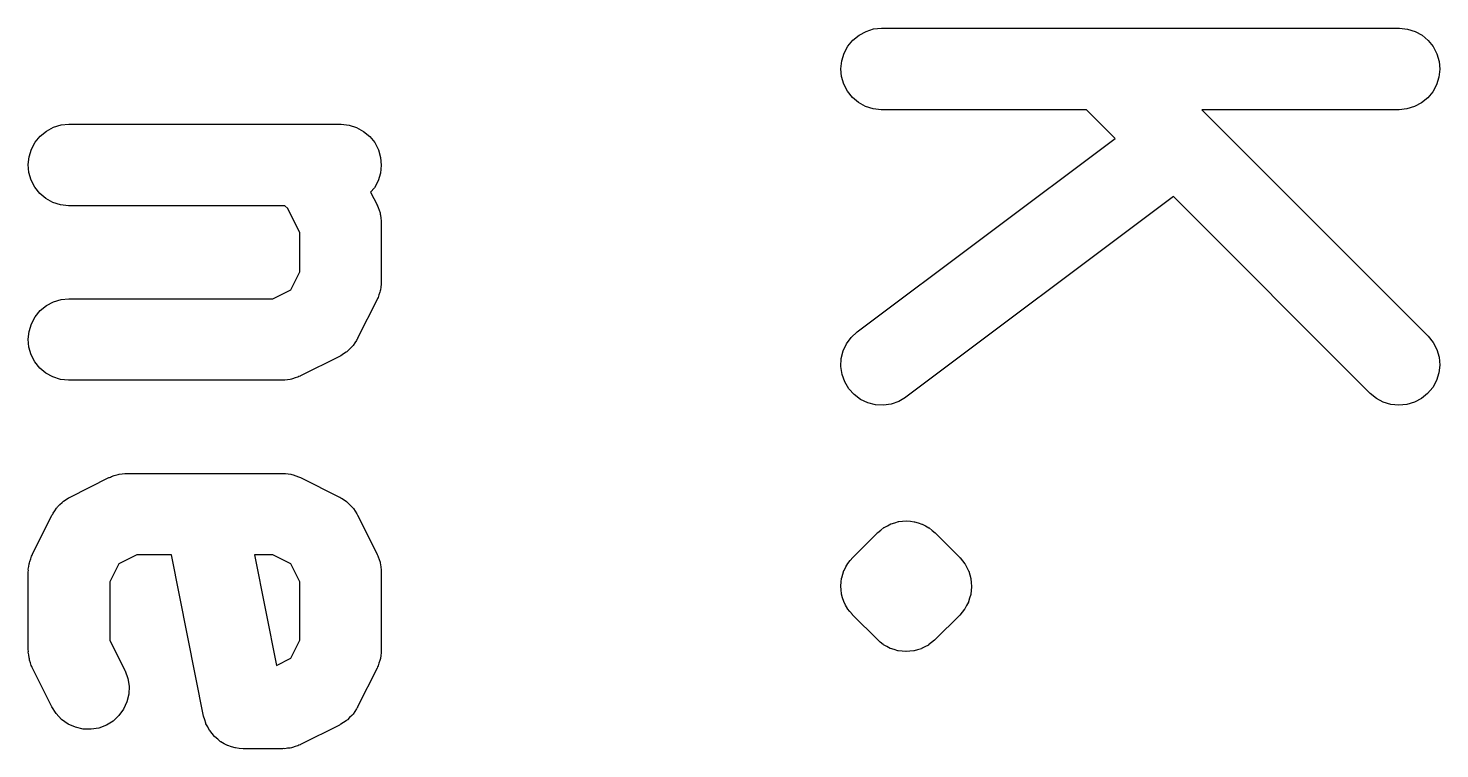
# Model space of a CAD drawing. Header units: millimetres. Extents: x 17 to 402, y -127 to -24.
# Drawn here: x 24.57 to 29.77, y -78.65 to -76 of the extents above; entities that cross this region are included whole.
import ezdxf

# ---------------------------------------------------------------- set-up
doc = ezdxf.new("R2010")
doc.units = ezdxf.units.MM
doc.header["$LTSCALE"] = 25.4
doc.layers.add('BLACK', color=7, linetype='CONTINUOUS')

msp = doc.modelspace()

# ---------------------------------------------------------------- linework, layer by layer
at = {"layer": 'BLACK', "linetype": 'Continuous'}
for p, q in [((27.6075, -76.0392), (27.6301, -76.0207)), ((27.6301, -76.0207), (27.656, -76.007)), ((27.656, -76.007), (27.684, -75.9983)), ((27.684, -75.9983), (27.7132, -75.9955)), ((27.7132, -75.9955), (29.6182, -75.9955)), ((29.6182, -75.9955), (29.6202, -75.9955)), ((29.6202, -75.9955), (29.6494, -75.9988)), ((29.6494, -75.9988), (29.6774, -76.0077)), ((29.6774, -76.0077), (29.703, -76.0217)), ((29.703, -76.0217), (29.7254, -76.0407)), ((27.575, -76.0875), (27.589, -76.0616)), ((27.589, -76.0616), (27.6075, -76.0392)), ((29.7254, -76.0407), (29.7437, -76.0633)), ((29.7437, -76.0633), (29.7574, -76.0893)), ((27.5633, -76.1446), (27.5664, -76.1154)), ((27.5664, -76.1154), (27.575, -76.0875)), ((29.7574, -76.0893), (29.7655, -76.1175)), ((29.7655, -76.1175), (29.7683, -76.1467)), ((27.5659, -76.1736), (27.5633, -76.1446)), ((27.5742, -76.2018), (27.5659, -76.1736)), ((29.7652, -76.1756), (29.7566, -76.2038)), ((29.7683, -76.1467), (29.7652, -76.1756)), ((27.5877, -76.2277), (27.5742, -76.2018)), ((27.606, -76.2505), (27.5877, -76.2277)), ((29.7426, -76.2295), (29.7238, -76.2521)), ((29.7566, -76.2038), (29.7426, -76.2295)), ((27.6283, -76.2693), (27.606, -76.2505)), ((27.6543, -76.2836), (27.6283, -76.2693)), ((27.6819, -76.2922), (27.6543, -76.2836)), ((29.6753, -76.2843), (29.6474, -76.2927)), ((29.7012, -76.2706), (29.6753, -76.2843)), ((29.7238, -76.2521), (29.7012, -76.2706)), ((27.7111, -76.2955), (27.6819, -76.2922)), ((27.7132, -76.2955), (27.7111, -76.2955)), ((28.4676, -76.2955), (27.7132, -76.2955)), ((28.5735, -76.4014), (28.4676, -76.2955)), ((29.6182, -76.2955), (28.8917, -76.2955)), ((28.8917, -76.2955), (29.7244, -77.1281)), ((29.6474, -76.2927), (29.6182, -76.2955)), ((24.5971, -76.4151), (24.6157, -76.3928)), ((24.6157, -76.3928), (24.6384, -76.3742)), ((24.6384, -76.3742), (24.6643, -76.3605)), ((24.6643, -76.3605), (24.6923, -76.3519)), ((24.6923, -76.3519), (24.7214, -76.3491)), ((24.7214, -76.3491), (25.7213, -76.3491)), ((25.7213, -76.3491), (25.7236, -76.3491)), ((25.7236, -76.3491), (25.7526, -76.3524)), ((25.7526, -76.3524), (25.7805, -76.3613)), ((25.7805, -76.3613), (25.8061, -76.3753)), ((25.8061, -76.3753), (25.8285, -76.3941)), ((24.5745, -76.469), (24.5832, -76.441)), ((24.5832, -76.441), (24.5971, -76.4151)), ((25.8285, -76.3941), (25.847, -76.4169)), ((25.847, -76.4169), (25.8605, -76.4428)), ((25.8605, -76.4428), (25.8689, -76.471)), ((27.6233, -77.1141), (28.5735, -76.4014)), ((24.5714, -76.4979), (24.5745, -76.469)), ((25.8689, -76.471), (25.8714, -76.5002)), ((24.5741, -76.5272), (24.5714, -76.4979)), ((24.5823, -76.5553), (24.5741, -76.5272)), ((25.8684, -76.5292), (25.8597, -76.5571)), ((25.8714, -76.5002), (25.8684, -76.5292)), ((24.5959, -76.5813), (24.5823, -76.5553)), ((24.6143, -76.6041), (24.5959, -76.5813)), ((25.8458, -76.583), (25.8321, -76.5995)), ((25.8321, -76.5995), (25.8557, -76.6463)), ((25.8597, -76.5571), (25.8458, -76.583)), ((24.6367, -76.6229), (24.6143, -76.6041)), ((24.6623, -76.6369), (24.6367, -76.6229)), ((24.6902, -76.6458), (24.6623, -76.6369)), ((24.7193, -76.6491), (24.6902, -76.6458)), ((24.7214, -76.6491), (24.7193, -76.6491)), ((25.5163, -76.6491), (24.7214, -76.6491)), ((25.5267, -76.6595), (25.5163, -76.6491)), ((25.8557, -76.6463), (25.8564, -76.6483)), ((25.8564, -76.6483), (25.858, -76.6524)), ((25.858, -76.6524), (25.86, -76.6562)), ((28.7876, -76.6158), (27.8031, -77.3542)), ((29.5123, -77.3402), (28.7876, -76.6158)), ((25.5714, -76.7489), (25.5267, -76.6595)), ((25.86, -76.6562), (25.863, -76.6661)), ((25.863, -76.6661), (25.8666, -76.6757)), ((25.8666, -76.6757), (25.8674, -76.6801)), ((25.8674, -76.6801), (25.8686, -76.6844)), ((25.8686, -76.6844), (25.8696, -76.6945)), ((25.8696, -76.6945), (25.8712, -76.7047)), ((25.8712, -76.7047), (25.8709, -76.709)), ((25.5714, -76.8922), (25.5714, -76.7489)), ((25.8709, -76.709), (25.8714, -76.7133)), ((25.8714, -76.7133), (25.8714, -76.9277)), ((25.5382, -76.9587), (25.5714, -76.8922)), ((25.4716, -76.992), (25.5382, -76.9587)), ((25.8669, -76.963), (25.8661, -76.9673)), ((25.8681, -76.959), (25.8669, -76.963)), ((25.8694, -76.9488), (25.8681, -76.959)), ((25.8709, -76.9386), (25.8694, -76.9488)), ((25.8714, -76.9297), (25.8709, -76.9341)), ((25.8709, -76.9341), (25.8709, -76.9386)), ((25.8714, -76.9277), (25.8714, -76.9297)), ((24.6157, -77.0354), (24.6384, -77.0171)), ((24.6384, -77.0171), (24.6643, -77.0034)), ((24.6643, -77.0034), (24.6923, -76.9948)), ((24.6923, -76.9948), (24.7214, -76.992)), ((24.7214, -76.992), (25.4716, -76.992)), ((25.8557, -76.9948), (25.784, -77.1375)), ((25.8572, -76.9907), (25.8557, -76.9948)), ((25.8592, -76.9869), (25.8572, -76.9907)), ((25.8623, -76.977), (25.8592, -76.9869)), ((25.8661, -76.9673), (25.8623, -76.977)), ((24.5832, -77.0839), (24.5971, -77.058)), ((24.5971, -77.058), (24.6157, -77.0354)), ((24.5714, -77.1408), (24.5745, -77.1119)), ((24.5745, -77.1119), (24.5832, -77.0839)), ((27.6017, -77.134), (27.6233, -77.1141)), ((24.5741, -77.17), (24.5714, -77.1408)), ((24.5823, -77.1982), (24.5741, -77.17)), ((25.7632, -77.169), (25.7548, -77.1769)), ((25.765, -77.1665), (25.7632, -77.169)), ((25.7673, -77.1639), (25.765, -77.1665)), ((25.7734, -77.1545), (25.7673, -77.1639)), ((25.7802, -77.1451), (25.7734, -77.1545)), ((25.7815, -77.1421), (25.7802, -77.1451)), ((25.7833, -77.1395), (25.7815, -77.1421)), ((25.784, -77.1375), (25.7833, -77.1395)), ((27.572, -77.184), (27.5844, -77.1576)), ((27.5844, -77.1576), (27.6017, -77.134)), ((29.7244, -77.1281), (29.7259, -77.1296)), ((29.7259, -77.1296), (29.7439, -77.1525)), ((29.7439, -77.1525), (29.7574, -77.1784)), ((24.5959, -77.2241), (24.5823, -77.1982)), ((24.6143, -77.247), (24.5959, -77.2241)), ((25.717, -77.2048), (25.5742, -77.2762)), ((25.7198, -77.203), (25.717, -77.2048)), ((25.7228, -77.2018), (25.7198, -77.203)), ((25.7322, -77.1952), (25.7228, -77.2018)), ((25.7419, -77.1891), (25.7322, -77.1952)), ((25.7442, -77.1868), (25.7419, -77.1891)), ((25.747, -77.185), (25.7442, -77.1868)), ((25.7548, -77.1769), (25.747, -77.185)), ((27.5633, -77.2417), (27.5648, -77.2124)), ((27.5648, -77.2124), (27.572, -77.184)), ((29.7574, -77.1784), (29.7658, -77.2066)), ((29.7658, -77.2066), (29.7683, -77.2358)), ((24.6367, -77.2658), (24.6143, -77.247)), ((24.6623, -77.2798), (24.6367, -77.2658)), ((25.5725, -77.277), (25.5681, -77.2785)), ((25.5742, -77.2762), (25.5725, -77.277)), ((27.5676, -77.2706), (27.5633, -77.2417)), ((27.5775, -77.2983), (27.5676, -77.2706)), ((29.765, -77.2648), (29.7564, -77.2927)), ((29.7683, -77.2358), (29.765, -77.2648)), ((24.6902, -77.2886), (24.6623, -77.2798)), ((24.7193, -77.2919), (24.6902, -77.2886)), ((24.7214, -77.2919), (24.7193, -77.2919)), ((25.5072, -77.2919), (24.7214, -77.2919)), ((25.5115, -77.2914), (25.5072, -77.2919)), ((25.5158, -77.2917), (25.5115, -77.2914)), ((25.526, -77.2902), (25.5158, -77.2917)), ((25.5364, -77.2892), (25.526, -77.2902)), ((25.5405, -77.2879), (25.5364, -77.2892)), ((25.5448, -77.2871), (25.5405, -77.2879)), ((25.5544, -77.2836), (25.5448, -77.2871)), ((25.5643, -77.2808), (25.5544, -77.2836)), ((25.5681, -77.2785), (25.5643, -77.2808)), ((27.5925, -77.3232), (27.5775, -77.2983)), ((27.6121, -77.345), (27.5925, -77.3232)), ((29.7424, -77.3184), (29.7236, -77.341)), ((29.7564, -77.2927), (29.7424, -77.3184)), ((27.6357, -77.3626), (27.6121, -77.345)), ((27.6621, -77.3753), (27.6357, -77.3626)), ((27.6906, -77.3824), (27.6621, -77.3753)), ((27.7487, -77.3798), (27.7198, -77.3839)), ((27.7764, -77.3702), (27.7487, -77.3798)), ((27.8016, -77.3554), (27.7764, -77.3702)), ((27.8031, -77.3542), (27.8016, -77.3554)), ((29.5349, -77.3587), (29.5123, -77.3402)), ((29.5605, -77.3727), (29.5349, -77.3587)), ((29.5885, -77.3811), (29.5605, -77.3727)), ((29.6177, -77.3841), (29.5885, -77.3811)), ((29.6748, -77.373), (29.6469, -77.3814)), ((29.7007, -77.3593), (29.6748, -77.373)), ((29.7236, -77.341), (29.7007, -77.3593)), ((27.7198, -77.3839), (27.6906, -77.3824)), ((29.6469, -77.3814), (29.6177, -77.3841)), ((24.8884, -77.6432), (24.898, -77.6397)), ((24.898, -77.6397), (24.9024, -77.6389)), ((24.9024, -77.6389), (24.9066, -77.6376)), ((24.9066, -77.6376), (24.9168, -77.6366)), ((24.9168, -77.6366), (24.9269, -77.6351)), ((24.9269, -77.6351), (24.9313, -77.6354)), ((24.9313, -77.6354), (24.9357, -77.6348)), ((24.9357, -77.6348), (25.5072, -77.6348)), ((25.5072, -77.6348), (25.5092, -77.6348)), ((25.5092, -77.6348), (25.5135, -77.6354)), ((25.5135, -77.6354), (25.5181, -77.6351)), ((25.5181, -77.6351), (25.528, -77.6369)), ((25.528, -77.6369), (25.5384, -77.6381)), ((25.5384, -77.6381), (25.5425, -77.6394)), ((25.5425, -77.6394), (25.5468, -77.6402)), ((25.5468, -77.6402), (25.5565, -77.6437)), ((24.7258, -77.722), (24.8686, -77.6506)), ((24.8686, -77.6506), (24.8705, -77.6498)), ((24.8705, -77.6498), (24.8747, -77.6483)), ((24.8747, -77.6483), (24.8786, -77.646)), ((24.8786, -77.646), (24.8884, -77.6432)), ((25.5565, -77.6437), (25.5661, -77.647)), ((25.5661, -77.647), (25.5702, -77.6491)), ((25.5702, -77.6491), (25.5742, -77.6506)), ((25.5742, -77.6506), (25.717, -77.722)), ((24.688, -77.7499), (24.696, -77.7418)), ((24.696, -77.7418), (24.6986, -77.74)), ((24.6986, -77.74), (24.701, -77.7377)), ((24.701, -77.7377), (24.7107, -77.7316)), ((24.7107, -77.7316), (24.7201, -77.725)), ((24.7201, -77.725), (24.723, -77.7237)), ((24.723, -77.7237), (24.7258, -77.722)), ((25.717, -77.722), (25.719, -77.723)), ((25.719, -77.723), (25.7216, -77.7248)), ((25.7216, -77.7248), (25.7246, -77.726)), ((25.7246, -77.726), (25.734, -77.7326)), ((25.734, -77.7326), (25.7434, -77.739)), ((25.7434, -77.739), (25.7459, -77.7413)), ((25.7459, -77.7413), (25.7485, -77.7431)), ((25.7485, -77.7431), (25.7564, -77.7514)), ((24.5873, -77.932), (24.6587, -77.7893)), ((24.6587, -77.7893), (24.6596, -77.7872)), ((24.6596, -77.7872), (24.6614, -77.7847)), ((24.6614, -77.7847), (24.6627, -77.7817)), ((24.6627, -77.7817), (24.6694, -77.7723)), ((24.6694, -77.7723), (24.6756, -77.7629)), ((24.6756, -77.7629), (24.6778, -77.7603)), ((24.6778, -77.7603), (24.6797, -77.7578)), ((24.6797, -77.7578), (24.688, -77.7499)), ((25.7564, -77.7514), (25.7645, -77.7593)), ((25.7645, -77.7593), (25.7663, -77.7621)), ((25.7663, -77.7621), (25.7686, -77.7644)), ((25.7686, -77.7644), (25.7747, -77.774)), ((25.7747, -77.774), (25.7813, -77.7834)), ((25.7813, -77.7834), (25.7825, -77.7865)), ((25.7825, -77.7865), (25.784, -77.7893)), ((25.784, -77.7893), (25.8557, -77.932)), ((27.6995, -77.8523), (27.7104, -77.8434)), ((27.7104, -77.8434), (27.7213, -77.8347)), ((27.7213, -77.8347), (27.7218, -77.8345)), ((27.7218, -77.8345), (27.7223, -77.834)), ((27.7223, -77.834), (27.7348, -77.8276)), ((27.7348, -77.8276), (27.7472, -77.821)), ((27.7472, -77.821), (27.7477, -77.8208)), ((27.7477, -77.8208), (27.7482, -77.8205)), ((27.7482, -77.8205), (27.7617, -77.8167)), ((27.7617, -77.8167), (27.7754, -77.8126)), ((27.7754, -77.8126), (27.7759, -77.8126)), ((27.7759, -77.8126), (27.7764, -77.8124)), ((27.7764, -77.8124), (27.7904, -77.8111)), ((27.7904, -77.8111), (27.8044, -77.8099)), ((27.8044, -77.8099), (27.8049, -77.8099)), ((27.8049, -77.8099), (27.8054, -77.8099)), ((27.8054, -77.8099), (27.8196, -77.8114)), ((27.8196, -77.8114), (27.8336, -77.8129)), ((27.8336, -77.8129), (27.8341, -77.8129)), ((27.8341, -77.8129), (27.8346, -77.8132)), ((27.8346, -77.8132), (27.8481, -77.8172)), ((27.8481, -77.8172), (27.8615, -77.8213)), ((27.8615, -77.8213), (27.862, -77.8215)), ((27.862, -77.8215), (27.8625, -77.8218)), ((27.8625, -77.8218), (27.875, -77.8286)), ((27.875, -77.8286), (27.8874, -77.8353)), ((27.8874, -77.8353), (27.8877, -77.8355)), ((27.8877, -77.8355), (27.8882, -77.8358)), ((27.8882, -77.8358), (27.8991, -77.8449)), ((27.8991, -77.8449), (27.91, -77.8538)), ((27.6073, -77.9445), (27.6979, -77.8538)), ((27.6979, -77.8538), (27.6987, -77.853)), ((27.6987, -77.853), (27.6995, -77.8523)), ((27.6987, -77.853), (27.6987, -77.853)), ((27.6987, -77.853), (27.6987, -77.853)), ((27.91, -77.8538), (28.0007, -77.9445)), ((24.5768, -77.9595), (24.5805, -77.9498)), ((24.5805, -77.9498), (24.5836, -77.9399)), ((24.5836, -77.9399), (24.5857, -77.9361)), ((24.5857, -77.9361), (24.5873, -77.932)), ((24.9711, -77.9348), (24.9046, -77.9681)), ((25.0985, -77.9348), (24.9711, -77.9348)), ((25.2172, -78.5284), (25.0985, -77.9348)), ((25.4043, -77.9348), (25.4859, -78.342)), ((25.4716, -77.9348), (25.4043, -77.9348)), ((25.5382, -77.9681), (25.4716, -77.9348)), ((25.8557, -77.932), (25.8564, -77.9338)), ((25.8564, -77.9338), (25.858, -77.9381)), ((25.858, -77.9381), (25.86, -77.9419)), ((25.86, -77.9419), (25.863, -77.9518)), ((25.863, -77.9518), (25.8666, -77.9615)), ((27.5981, -77.9554), (27.6073, -77.9445)), ((28.0007, -77.9445), (28.0015, -77.9452)), ((28.0015, -77.9452), (28.0015, -77.9452)), ((28.0015, -77.9452), (28.0015, -77.9452)), ((28.0015, -77.9452), (28.0017, -77.9455)), ((28.0017, -77.9455), (28.0017, -77.9457)), ((28.0017, -77.9457), (28.0017, -77.9457)), ((28.0017, -77.9457), (28.0022, -77.946)), ((28.0022, -77.946), (28.0111, -77.9569)), ((24.5714, -77.9991), (24.5715, -77.9971)), ((24.5714, -78.2848), (24.5714, -77.9991)), ((24.5715, -77.9971), (24.5719, -77.9927)), ((24.5718, -77.9882), (24.5736, -77.978)), ((24.5719, -77.9927), (24.5718, -77.9882)), ((24.5736, -77.978), (24.5747, -77.9678)), ((24.5747, -77.9678), (24.576, -77.9638)), ((24.576, -77.9638), (24.5768, -77.9595)), ((24.9046, -77.9681), (24.8714, -78.0346)), ((25.5714, -78.0346), (25.5382, -77.9681)), ((25.8666, -77.9615), (25.8674, -77.9658)), ((25.8674, -77.9658), (25.8686, -77.9699)), ((25.8686, -77.9699), (25.8696, -77.9803)), ((25.8696, -77.9803), (25.8712, -77.9902)), ((25.8712, -77.9902), (25.8709, -77.9948)), ((25.8709, -77.9948), (25.8714, -77.9991)), ((25.8714, -77.9991), (25.8714, -78.2848)), ((27.5707, -78.0064), (27.5747, -77.993)), ((27.5747, -77.9927), (27.575, -77.9925)), ((27.5747, -77.993), (27.5747, -77.9927)), ((27.575, -77.9922), (27.5753, -77.992)), ((27.575, -77.9925), (27.575, -77.9922)), ((27.5753, -77.992), (27.5819, -77.9795)), ((27.5819, -77.9795), (27.5885, -77.9671)), ((27.5885, -77.9671), (27.5887, -77.9668)), ((27.5887, -77.9668), (27.589, -77.9666)), ((27.589, -77.9666), (27.5892, -77.9663)), ((27.589, -77.9666), (27.589, -77.9666)), ((27.5892, -77.9663), (27.5981, -77.9554)), ((28.0111, -77.9569), (28.0198, -77.9681)), ((28.0198, -77.9681), (28.02, -77.9683)), ((28.02, -77.9683), (28.0203, -77.9683)), ((28.0203, -77.9683), (28.0203, -77.9686)), ((28.0203, -77.9686), (28.0205, -77.9689)), ((28.0205, -77.9689), (28.0269, -77.9816)), ((28.0269, -77.9816), (28.0335, -77.994)), ((28.0335, -77.994), (28.0335, -77.9943)), ((28.0335, -77.9943), (28.0337, -77.9943)), ((28.0337, -77.9943), (28.0337, -77.9948)), ((28.0337, -77.9948), (28.034, -77.9948)), ((28.034, -77.9948), (28.0378, -78.0085)), ((24.8714, -78.0346), (24.8714, -78.2495)), ((25.5714, -78.2495), (25.5714, -78.0346)), ((27.5633, -78.0491), (27.5648, -78.0349)), ((27.5633, -78.0494), (27.5633, -78.0491)), ((27.5633, -78.0496), (27.5633, -78.0494)), ((27.5633, -78.0499), (27.5633, -78.0496)), ((27.5633, -78.0501), (27.5633, -78.0499)), ((27.5646, -78.0641), (27.5633, -78.0501)), ((27.5648, -78.0349), (27.5661, -78.0209)), ((27.5661, -78.0209), (27.5664, -78.0207)), ((27.5664, -78.0199), (27.5707, -78.0064)), ((27.5664, -78.0202), (27.5664, -78.0199)), ((27.5664, -78.0204), (27.5664, -78.0202)), ((27.5664, -78.0207), (27.5664, -78.0204)), ((28.0378, -78.0085), (28.0419, -78.0219)), ((28.0419, -78.0219), (28.0419, -78.0222)), ((28.0419, -78.0222), (28.0421, -78.0225)), ((28.0421, -78.0225), (28.0421, -78.0227)), ((28.0421, -78.0227), (28.0421, -78.023)), ((28.0421, -78.023), (28.0434, -78.0369)), ((28.0446, -78.0522), (28.0431, -78.0661)), ((28.0434, -78.0369), (28.0446, -78.0512)), ((28.0446, -78.0512), (28.0446, -78.0514)), ((28.0446, -78.0514), (28.0446, -78.0517)), ((28.0446, -78.0517), (28.0446, -78.0519)), ((28.0446, -78.0519), (28.0446, -78.0522)), ((27.5659, -78.0781), (27.5646, -78.0641)), ((27.5659, -78.0783), (27.5659, -78.0781)), ((27.5659, -78.0786), (27.5659, -78.0783)), ((27.5659, -78.0788), (27.5659, -78.0786)), ((27.5659, -78.0791), (27.5659, -78.0788)), ((27.5699, -78.0926), (27.5659, -78.0791)), ((27.574, -78.1063), (27.5699, -78.0926)), ((27.5699, -78.0926), (27.5699, -78.0926)), ((27.574, -78.1065), (27.574, -78.1063)), ((27.5742, -78.1068), (27.574, -78.1065)), ((27.5742, -78.107), (27.5742, -78.1068)), ((27.5742, -78.1073), (27.5742, -78.107)), ((27.5808, -78.1197), (27.5742, -78.1073)), ((28.033, -78.1088), (28.0327, -78.1088)), ((28.0327, -78.1088), (28.0327, -78.1091)), ((28.0332, -78.1083), (28.033, -78.1086)), ((28.033, -78.1086), (28.033, -78.1088)), ((28.0373, -78.0946), (28.0332, -78.1083)), ((28.0413, -78.0811), (28.0373, -78.0946)), ((28.0416, -78.0809), (28.0413, -78.0811)), ((28.0431, -78.0661), (28.0416, -78.0801)), ((28.0416, -78.0801), (28.0416, -78.0804)), ((28.0416, -78.0804), (28.0416, -78.0806)), ((28.0416, -78.0806), (28.0416, -78.0809)), ((27.5874, -78.1322), (27.5808, -78.1197)), ((27.5877, -78.1324), (27.5874, -78.1322)), ((27.5877, -78.1327), (27.5877, -78.1324)), ((27.588, -78.1329), (27.5877, -78.1327)), ((27.588, -78.1332), (27.588, -78.1329)), ((27.5968, -78.1441), (27.588, -78.1332)), ((27.6057, -78.155), (27.5968, -78.1441)), ((27.606, -78.1555), (27.6057, -78.155)), ((27.6065, -78.1558), (27.606, -78.1555)), ((27.606, -78.1555), (27.606, -78.1555)), ((27.606, -78.1555), (27.606, -78.1555)), ((27.6073, -78.1566), (27.6065, -78.1558)), ((27.6065, -78.1558), (27.6065, -78.1558)), ((27.6065, -78.1558), (27.6065, -78.1558)), ((27.6979, -78.2472), (27.6073, -78.1566)), ((28.0007, -78.1566), (27.91, -78.2472)), ((28.0096, -78.1459), (28.0007, -78.1566)), ((28.0187, -78.135), (28.0096, -78.1459)), ((28.019, -78.1345), (28.0187, -78.1347)), ((28.0187, -78.1347), (28.0187, -78.135)), ((28.0192, -78.1342), (28.019, -78.1345)), ((28.0259, -78.1218), (28.0192, -78.134)), ((28.0192, -78.134), (28.0192, -78.1342)), ((28.0327, -78.1091), (28.0259, -78.1218)), ((24.8714, -78.2495), (24.927, -78.3605)), ((25.5382, -78.3158), (25.5714, -78.2495)), ((27.7086, -78.2564), (27.6979, -78.2472)), ((27.7195, -78.2653), (27.7086, -78.2564)), ((27.8976, -78.2577), (27.8864, -78.2665)), ((27.9085, -78.2488), (27.8976, -78.2577)), ((27.9093, -78.248), (27.9085, -78.2488)), ((27.91, -78.2472), (27.9093, -78.248)), ((27.9093, -78.248), (27.9093, -78.248)), ((27.9093, -78.248), (27.9093, -78.248)), ((24.5719, -78.2892), (24.5714, -78.2848)), ((24.5717, -78.2937), (24.5719, -78.2892)), ((24.5733, -78.3036), (24.5717, -78.2937)), ((24.5743, -78.314), (24.5733, -78.3036)), ((24.5756, -78.3181), (24.5743, -78.314)), ((25.4859, -78.342), (25.5382, -78.3158)), ((25.8681, -78.3161), (25.8669, -78.3201)), ((25.8694, -78.3059), (25.8681, -78.3161)), ((25.8709, -78.2958), (25.8694, -78.3059)), ((25.8714, -78.2869), (25.8709, -78.2912)), ((25.8709, -78.2912), (25.8709, -78.2958)), ((25.8714, -78.2848), (25.8714, -78.2869)), ((27.72, -78.2655), (27.7195, -78.2653)), ((27.7205, -78.266), (27.72, -78.2655)), ((27.7327, -78.2726), (27.7205, -78.266)), ((27.7454, -78.2792), (27.7327, -78.2726)), ((27.7459, -78.2795), (27.7454, -78.2792)), ((27.7462, -78.2798), (27.7459, -78.2795)), ((27.7599, -78.2838), (27.7462, -78.2798)), ((27.7734, -78.2881), (27.7599, -78.2838)), ((27.7739, -78.2881), (27.7734, -78.2881)), ((27.7744, -78.2884), (27.7739, -78.2881)), ((27.7884, -78.2897), (27.7744, -78.2884)), ((27.8023, -78.2912), (27.7884, -78.2897)), ((27.8028, -78.2912), (27.8023, -78.2912)), ((27.8033, -78.2912), (27.8028, -78.2912)), ((27.8176, -78.2899), (27.8033, -78.2912)), ((27.8315, -78.2886), (27.8176, -78.2899)), ((27.832, -78.2886), (27.8315, -78.2886)), ((27.8326, -78.2886), (27.832, -78.2886)), ((27.846, -78.2846), (27.8326, -78.2886)), ((27.8597, -78.2805), (27.846, -78.2846)), ((27.86, -78.2803), (27.8597, -78.2805)), ((27.8605, -78.2803), (27.86, -78.2803)), ((27.8729, -78.2737), (27.8605, -78.2803)), ((27.8856, -78.2671), (27.8729, -78.2737)), ((27.8862, -78.2668), (27.8856, -78.2671)), ((27.8864, -78.2665), (27.8862, -78.2668)), ((24.5763, -78.3224), (24.5756, -78.3181)), ((24.5798, -78.3321), (24.5763, -78.3224)), ((24.5828, -78.342), (24.5798, -78.3321)), ((24.5848, -78.3458), (24.5828, -78.342)), ((24.5863, -78.3501), (24.5848, -78.3458)), ((24.5873, -78.3519), (24.5863, -78.3501)), ((24.6587, -78.4946), (24.5873, -78.3519)), ((24.927, -78.3605), (24.9279, -78.3626)), ((24.9279, -78.3626), (24.938, -78.39)), ((25.8557, -78.3519), (25.784, -78.4946)), ((25.8572, -78.3478), (25.8557, -78.3519)), ((25.8592, -78.344), (25.8572, -78.3478)), ((25.8623, -78.3341), (25.8592, -78.344)), ((25.8661, -78.3245), (25.8623, -78.3341)), ((25.8669, -78.3201), (25.8661, -78.3245)), ((24.938, -78.39), (24.9426, -78.4189)), ((24.9426, -78.4189), (24.9415, -78.4482)), ((24.9415, -78.4482), (24.9346, -78.4766)), ((24.6743, -78.5195), (24.6587, -78.4946)), ((24.6944, -78.5409), (24.6743, -78.5195)), ((24.9225, -78.5033), (24.9053, -78.5269)), ((24.9346, -78.4766), (24.9225, -78.5033)), ((25.765, -78.5236), (25.7632, -78.5261)), ((25.7673, -78.5213), (25.765, -78.5236)), ((25.7734, -78.5117), (25.7673, -78.5213)), ((25.7802, -78.5023), (25.7734, -78.5117)), ((25.7815, -78.4995), (25.7802, -78.5023)), ((25.7833, -78.4967), (25.7815, -78.4995)), ((25.784, -78.4946), (25.7833, -78.4967)), ((24.7182, -78.5579), (24.6944, -78.5409)), ((24.7449, -78.5698), (24.7182, -78.5579)), ((24.7735, -78.5764), (24.7449, -78.5698)), ((24.8027, -78.5774), (24.7735, -78.5764)), ((24.8316, -78.5726), (24.8027, -78.5774)), ((24.859, -78.5622), (24.8316, -78.5726)), ((24.8839, -78.547), (24.859, -78.5622)), ((24.9053, -78.5269), (24.8839, -78.547)), ((25.2213, -78.5419), (25.2172, -78.5284)), ((25.2252, -78.5553), (25.2213, -78.5419)), ((25.2255, -78.5559), (25.2252, -78.5553)), ((25.2257, -78.5566), (25.2255, -78.5559)), ((25.2323, -78.5688), (25.2257, -78.5566)), ((25.2388, -78.5813), (25.2323, -78.5688)), ((25.717, -78.5619), (25.5742, -78.6333)), ((25.7198, -78.5602), (25.717, -78.5619)), ((25.7228, -78.5589), (25.7198, -78.5602)), ((25.7322, -78.5523), (25.7228, -78.5589)), ((25.7419, -78.5462), (25.7322, -78.5523)), ((25.7442, -78.5439), (25.7419, -78.5462)), ((25.747, -78.5421), (25.7442, -78.5439)), ((25.7548, -78.534), (25.747, -78.5421)), ((25.7632, -78.5261), (25.7548, -78.534)), ((25.2392, -78.5818), (25.2388, -78.5813)), ((25.2395, -78.5823), (25.2392, -78.5818)), ((25.2484, -78.5932), (25.2395, -78.5823)), ((25.2571, -78.6041), (25.2484, -78.5932)), ((25.2576, -78.6044), (25.2571, -78.6041)), ((25.2581, -78.6051), (25.2576, -78.6044)), ((25.2689, -78.614), (25.2581, -78.6051)), ((25.2795, -78.6229), (25.2689, -78.614)), ((25.2801, -78.6232), (25.2795, -78.6229)), ((25.2806, -78.6237), (25.2801, -78.6232)), ((25.293, -78.6303), (25.2806, -78.6237)), ((25.3052, -78.6369), (25.293, -78.6303)), ((25.3058, -78.6371), (25.3052, -78.6369)), ((25.3064, -78.6374), (25.3058, -78.6371)), ((25.3198, -78.6417), (25.3064, -78.6374)), ((25.3331, -78.6458), (25.3198, -78.6417)), ((25.3338, -78.646), (25.3331, -78.6458)), ((25.3344, -78.646), (25.3338, -78.646)), ((25.3483, -78.6475), (25.3344, -78.646)), ((25.3622, -78.6491), (25.3483, -78.6475)), ((25.3635, -78.6491), (25.3622, -78.6491)), ((25.3636, -78.6491), (25.3635, -78.6491)), ((25.3635, -78.6491), (25.3635, -78.6491)), ((25.3643, -78.6491), (25.3636, -78.6491)), ((25.5072, -78.6491), (25.3643, -78.6491)), ((25.5115, -78.6486), (25.5072, -78.6491)), ((25.5158, -78.6488), (25.5115, -78.6486)), ((25.526, -78.6473), (25.5158, -78.6488)), ((25.5364, -78.6463), (25.526, -78.6473)), ((25.5405, -78.645), (25.5364, -78.6463)), ((25.5448, -78.6442), (25.5405, -78.645)), ((25.5544, -78.6407), (25.5448, -78.6442)), ((25.5643, -78.6379), (25.5544, -78.6407)), ((25.5681, -78.6356), (25.5643, -78.6379)), ((25.5725, -78.6341), (25.5681, -78.6356)), ((25.5742, -78.6333), (25.5725, -78.6341))]:
    msp.add_line(p, q, dxfattribs=at)

doc.saveas('drawing.dxf')
